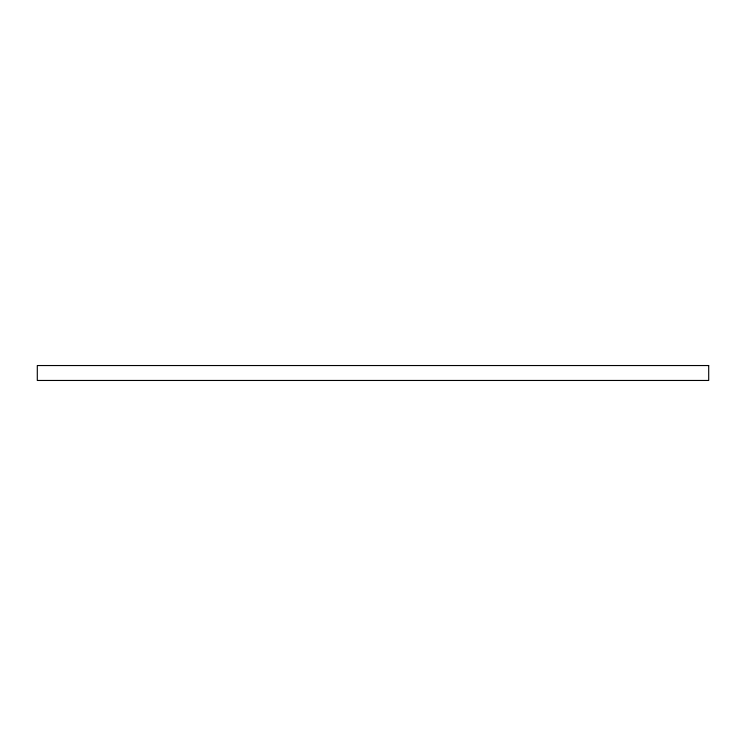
<?xml version="1.0" encoding="UTF-8"?>
<svg xmlns="http://www.w3.org/2000/svg" width="746" height="746" viewBox="0 0 746 746"><rect width="100%" height="100%" fill="white"/><g stroke="black" fill="none" stroke-linecap="round" stroke-linejoin="round"><path stroke-width="1.12" d="M708.7 365.54L37.3 365.54L37.3 380.46L708.7 380.46L708.7 365.54"/></g></svg>
